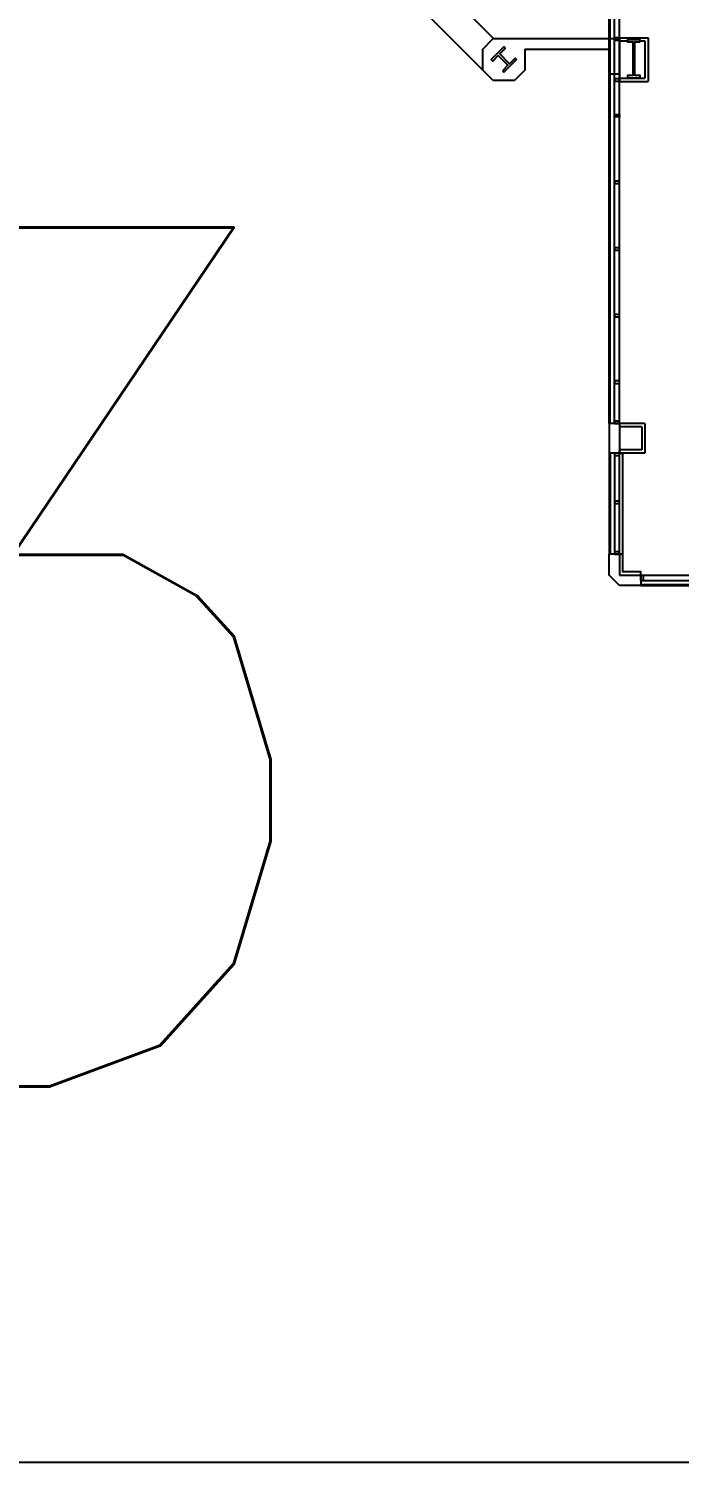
# Model space of a CAD drawing. Header units: inches. Extents: x 619 to 14864, y 611 to 3754.
# Drawn here: x 9269 to 9887, y 611 to 1973 of the extents above; entities that cross this region are included whole.
import ezdxf

# ---------------------------------------------------------------- set-up
doc = ezdxf.new("R2010")
doc.units = ezdxf.units.IN
doc.header["$MEASUREMENT"] = 0
doc.layers.get('0').update_dxf_attribs({"linetype": 'CONTINUOUS'})
for name, color, linetype in [('E-B-FURR', 6, 'CONTINUOUS'), ('E-B-GLAZ', 8, 'CONTINUOUS'), ('E-B-MULL', 8, 'CONTINUOUS'), ('E-B-SHEL', 2, 'CONTINUOUS'), ('E-C-HEAD', 5, 'CONTINUOUS'), ('E-F-SILL', 8, 'CONTINUOUS'), ('E-S-COLM', 8, 'CONTINUOUS'), ('Frame', 10, 'CONTINUOUS')]:
    doc.layers.add(name, color=color, linetype=linetype)
doc.styles.add('ARCHITXT', font='simplex.shx')

msp = doc.modelspace()

# ---------------------------------------------------------------- linework, layer by layer
at = {"layer": 'E-B-FURR'}
for p, q in [((9830.6, 1598), (9830.6, 2047.4)), ((9830.6, 1964.7), (9857.6, 1964.7)), ((9830.6, 1964.7), (9830.6, 1961.7)), ((9857.6, 1964.7), (9857.6, 1923.3)), ((9830.6, 1961.7), (9838.1, 1961.7)), ((9850.1, 1961.7), (9854.6, 1961.7)), ((9854.6, 1961.7), (9854.6, 1926.3)), ((9830.6, 1926.3), (9854.6, 1926.3)), ((9830.6, 1926.3), (9830.6, 1923.3)), ((9830.6, 1923.3), (9857.6, 1923.3)), ((9854.6, 1598), (9830.6, 1598)), ((9851.6, 1595), (9830.6, 1595)), ((9851.6, 1595), (9851.6, 1573)), ((9854.6, 1598), (9854.6, 1570)), ((9851.6, 1573), (9830.6, 1573)), ((9854.6, 1570), (9830.6, 1570)), ((9850.6, 1454), (9949, 1454))]:
    msp.add_line(p, q, dxfattribs=at)
msp.add_lwpolyline([(9850.6, 1454), (9850.6, 1457), (9833.6, 1457), (9833.6, 1474), (9830.6, 1474)], dxfattribs=at)
at = {"layer": 'E-B-GLAZ'}
for p, q in [((9820.6, 1598), (9820.6, 2049.6)), ((9821.6, 1598), (9821.6, 2049.6)), ((9825.6, 1598), (9825.6, 2049.6)), ((9820.6, 1570), (9820.6, 1474)), ((9821.6, 1570), (9821.6, 1474)), ((9825.6, 1570), (9825.6, 1474)), ((9850.6, 1449), (9945.6, 1449)), ((9850.6, 1445), (9941.6, 1445)), ((9850.6, 1444), (9940.6, 1444))]:
    msp.add_line(p, q, dxfattribs=at)
at = {"layer": 'E-B-MULL'}
for points in [[(9825.6, 1962.5), (9830.6, 1962.5), (9830.6, 1964.7), (9825.6, 1964.7)], [(9825.6, 1923.4), (9830.6, 1923.4), (9830.6, 1925.6), (9825.6, 1925.6)], [(9825.6, 1891.8), (9830.6, 1891.8), (9830.6, 1889.5), (9825.6, 1889.5)], [(9825.6, 1826.2), (9830.6, 1826.2), (9830.6, 1828.4), (9825.6, 1828.4)], [(9825.6, 1762.9), (9830.6, 1762.9), (9830.6, 1765.1), (9825.6, 1765.1)], [(9825.6, 1699.6), (9830.6, 1699.6), (9830.6, 1701.8), (9825.6, 1701.8)], [(9825.6, 1636.2), (9830.6, 1636.2), (9830.6, 1638.5), (9825.6, 1638.5)], [(9825.6, 1598), (9830.6, 1598), (9830.6, 1600.2), (9825.6, 1600.2)], [(9825.6, 1567.8), (9830.6, 1567.8), (9830.6, 1570), (9825.6, 1570)], [(9825.6, 1522.1), (9830.6, 1522.1), (9830.6, 1524.3), (9825.6, 1524.3)], [(9825.6, 1474), (9830.6, 1474), (9830.6, 1476.2), (9825.6, 1476.2)], [(9850.6, 1449), (9850.6, 1454), (9852.9, 1454), (9852.9, 1449)]]:
    msp.add_lwpolyline(points, close=True, dxfattribs=at)
at = {"layer": 'E-B-SHEL'}
for p, q in [((9710.6, 1924), (9298.6, 2336)), ((9710.7, 1964), (9338.6, 2336)), ((9700.6, 1954), (9710.6, 1964)), ((9710.6, 1964), (9830.6, 1964)), ((9700.6, 1934), (9700.6, 1954)), ((9740.6, 1954), (9820.6, 1954)), ((9740.6, 1954), (9740.6, 1934)), ((9820.6, 1954), (9820.6, 1930)), ((9830.6, 1961.1), (9830.6, 1927.1)), ((9730.6, 1924), (9710.6, 1924)), ((9740.6, 1934), (9730.6, 1924)), ((9830.6, 1930), (9820.6, 1930)), ((9820.6, 1598), (9820.6, 1570)), ((9830.6, 1598), (9820.6, 1598)), ((9830.6, 1598), (9830.6, 1570)), ((9830.6, 1570), (9820.6, 1570)), ((9830.6, 1474), (9820.6, 1474)), ((9820.6, 1454), (9820.6, 1474)), ((9830.6, 1474), (9830.6, 1454)), ((9830.6, 1444), (9820.6, 1454)), ((9830.6, 1454), (9850.6, 1454)), ((9850.6, 1454), (9850.6, 1444)), ((9850.6, 1444), (9830.6, 1444))]:
    msp.add_line(p, q, dxfattribs=at)
at = {"layer": 'E-C-HEAD'}
msp.add_line((9830.6, 1474), (9830.6, 1572.4), dxfattribs=at)
at = {"layer": 'E-F-SILL'}
for points in [[(9830.6, 1474), (9833.6, 1474), (9833.6, 1570), (9833.6, 1570)], [(9830.6, 1570), (9830.6, 1570), (9833.6, 1570), (9833.6, 1570)], [(9886.1, 1444.9), (9886.1, 1444.9), (9886.1, 1444.9)]]:
    msp.add_lwpolyline(points, dxfattribs=at)
at = {"layer": 'E-S-COLM'}
for points in [[(9850.1, 1960.7), (9850.1, 1962.7), (9838.1, 1962.7), (9838.1, 1960.7), (9843.1, 1960.7), (9843.1, 1928.7), (9838.1, 1928.7), (9838.1, 1926.7), (9850.1, 1926.7), (9850.1, 1928.7), (9845.1, 1928.7), (9845.1, 1960.7)], [(9719.2, 1933.4), (9720.6, 1932), (9732.7, 1944), (9731.2, 1945.4), (9725.9, 1940.1), (9716.7, 1949.3), (9722, 1954.6), (9720.6, 1956), (9708.6, 1944), (9710, 1942.6), (9715.3, 1947.9), (9724.5, 1938.7)]]:
    msp.add_lwpolyline(points, close=True, dxfattribs=at)
at = {"layer": 'Frame', "lineweight": -3}
msp.add_lwpolyline([(7993.6, 3753.9), (10937.7, 3753.9), (10937.7, 610.7), (7993.6, 610.7)], close=True, dxfattribs=at)

# ---------------------------------------------------------------- texts
at = {"lineweight": -3, "style": 'ARCHITXT'}
msp.add_text('03', height=816.36, dxfattribs=at).set_placement((8204.5, 967.9))

doc.saveas('drawing.dxf')
